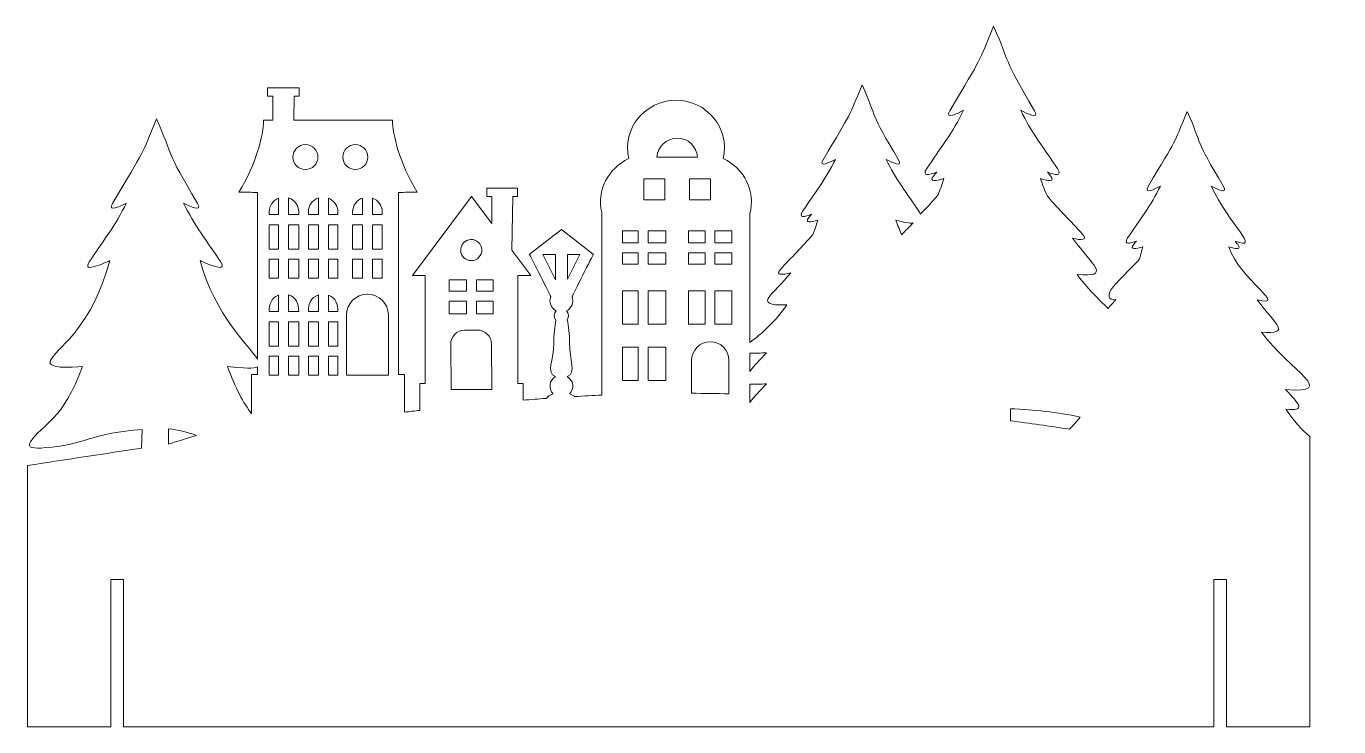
# Model space of a CAD drawing. Header units: inches. Extents: x 624 to 1248, y -548 to -374.
# Drawn here: x 936.4 to 1248.4, y -547.5 to -380.9 of the extents above; entities that cross this region are included whole.
import ezdxf

# ---------------------------------------------------------------- set-up
doc = ezdxf.new("R2010")
doc.units = ezdxf.units.IN
doc.header["$MEASUREMENT"] = 0
doc.layers.add('_U+0421_U+043B_U+043E_U+0439 1', color=7, linetype='Continuous')

# ---------------------------------------------------------------- blocks, each defined once
blk = doc.blocks.new('block 9')
at = {"layer": '_U+0421_U+043B_U+043E_U+0439 1', "color": 1, "lineweight": 5, "true_color": 0xff0000}
for points in [[(1083.23, -417.18), (1088.21, -417.18), (1088.21, -422.16), (1083.23, -422.16), (1083.23, -417.18)], [(1099.06, -417.18), (1099.06, -422.16), (1094.08, -422.16), (1094.08, -417.18), (1099.06, -417.18)], [(996.35, -433.87), (994.17, -433.87), (994.17, -428.07), (996.35, -428.07), (996.35, -433.87)], [(1001.2, -433.87), (998.77, -433.87), (998.77, -428.07), (1001.2, -428.07), (1001.2, -433.87)], [(1005.87, -433.87), (1003.48, -433.87), (1003.48, -428.07), (1005.87, -428.07), (1005.87, -433.87)], [(1010.5, -433.87), (1008.28, -433.87), (1008.28, -428.07), (1010.5, -428.07), (1010.5, -433.87)], [(1014.01, -433.87), (1014.01, -428.07), (1016.33, -428.07), (1016.33, -433.87), (1014.01, -433.87)], [(1018.74, -428.07), (1021.03, -428.07), (1021.03, -433.87), (1018.74, -433.87), (1018.74, -428.07)], [(1081.91, -432.38), (1078.12, -432.38), (1078.12, -429.55), (1081.91, -429.55), (1081.91, -432.38)], [(1088.44, -432.38), (1084.26, -432.38), (1084.26, -429.55), (1088.44, -429.55), (1088.44, -432.38)], [(1093.85, -432.38), (1093.85, -429.55), (1097.76, -429.55), (1097.76, -432.38), (1093.85, -432.38)], [(1104.17, -432.38), (1100.12, -432.38), (1100.12, -429.55), (1104.17, -429.55), (1104.17, -432.38)], [(996.35, -440.76), (994.17, -440.76), (994.17, -436.28), (996.35, -436.28), (996.35, -440.76)], [(1001.2, -440.76), (998.77, -440.76), (998.77, -436.28), (1001.2, -436.28), (1001.2, -440.76)], [(1005.87, -440.76), (1003.48, -440.76), (1003.48, -436.28), (1005.87, -436.28), (1005.87, -440.76)], [(1010.5, -440.76), (1008.28, -440.76), (1008.28, -436.28), (1010.5, -436.28), (1010.5, -440.76)], [(1016.33, -436.28), (1016.33, -440.76), (1014.01, -440.76), (1014.01, -436.28), (1016.33, -436.28)], [(1018.74, -436.28), (1021.03, -436.28), (1021.03, -440.76), (1018.74, -440.76), (1018.74, -436.28)], [(1062.25, -441.17), (1059.23, -435.14), (1062.25, -435.14), (1062.25, -441.17)], [(1065.07, -435.14), (1068.02, -435.14), (1065.07, -441.04), (1065.07, -435.14)], [(1081.91, -437.46), (1078.12, -437.46), (1078.12, -434.74), (1081.91, -434.74), (1081.91, -437.46)], [(1088.44, -437.46), (1084.26, -437.46), (1084.26, -434.74), (1088.44, -434.74), (1088.44, -437.46)], [(1097.76, -434.74), (1097.76, -437.46), (1093.85, -437.46), (1093.85, -434.74), (1097.76, -434.74)], [(1104.17, -437.46), (1100.12, -437.46), (1100.12, -434.74), (1104.17, -434.74), (1104.17, -437.46)], [(1036.97, -441.2), (1041.07, -441.2), (1041.07, -443.87), (1036.97, -443.87), (1036.97, -441.2)], [(1047.44, -443.87), (1043.42, -443.87), (1043.42, -441.2), (1047.44, -441.2), (1047.44, -443.87)], [(1081.91, -451.7), (1078.12, -451.7), (1078.12, -443.78), (1081.91, -443.78), (1081.91, -451.7)], [(1088.44, -451.7), (1084.26, -451.7), (1084.26, -443.78), (1088.44, -443.78), (1088.44, -451.7)], [(1093.85, -443.78), (1097.76, -443.78), (1097.76, -451.7), (1093.85, -451.7), (1093.85, -443.78)], [(1104.17, -451.7), (1100.12, -451.7), (1100.12, -443.78), (1104.17, -443.78), (1104.17, -451.7)], [(1036.97, -446.23), (1041.07, -446.23), (1041.07, -449.28), (1036.97, -449.28), (1036.97, -446.23)], [(1047.44, -449.28), (1043.42, -449.28), (1043.42, -446.23), (1047.44, -446.23), (1047.44, -449.28)], [(996.35, -456.94), (994.17, -456.94), (994.17, -451.15), (996.35, -451.15), (996.35, -456.94)], [(1001.2, -456.94), (998.77, -456.94), (998.77, -451.15), (1001.2, -451.15), (1001.2, -456.94)], [(1005.87, -456.94), (1003.48, -456.94), (1003.48, -451.15), (1005.87, -451.15), (1005.87, -456.94)], [(1010.5, -456.94), (1008.28, -456.94), (1008.28, -451.15), (1010.5, -451.15), (1010.5, -456.94)], [(1081.91, -465.13), (1078.12, -465.13), (1078.12, -457.21), (1081.91, -457.21), (1081.91, -465.13)], [(1088.44, -465.13), (1084.26, -465.13), (1084.26, -457.21), (1088.44, -457.21), (1088.44, -465.13)], [(996.35, -463.83), (994.17, -463.83), (994.17, -459.36), (996.35, -459.36), (996.35, -463.83)], [(1001.2, -463.83), (998.77, -463.83), (998.77, -459.36), (1001.2, -459.36), (1001.2, -463.83)], [(1005.87, -463.83), (1003.48, -463.83), (1003.48, -459.36), (1005.87, -459.36), (1005.87, -463.83)], [(1010.5, -463.83), (1008.28, -463.83), (1008.28, -459.36), (1010.5, -459.36), (1010.5, -463.83)]]:
    blk.add_lwpolyline(points, dxfattribs=at)
for points, knots in [([(1241.5, -547.51), (1241.5, -546.9), (1241.49, -479.2), (1241.49, -478.48), (1239.66, -476.85), (1237.73, -474.8), (1235.85, -471.96), (1240.72, -472.46), (1239.07, -470.78), (1235.75, -467.31), (1248.39, -468.14), (1237.09, -463.17), (1230, -453.61), (1237.12, -454.16), (1233.69, -452.15), (1229.02, -445.94), (1236.6, -447.73), (1224.9, -441.24), (1222.25, -433.34), (1223.9, -433.85), (1225.51, -434.12), (1224.37, -432.73), (1224.15, -432.46), (1223.94, -432.21), (1223.74, -431.96), (1230.16, -434.37), (1222.41, -428.1), (1218.08, -418.89), (1219.32, -419.58), (1222.17, -420.94), (1220.99, -418.97), (1214.08, -407.35), (1216.05, -409.46), (1212.37, -401.11), (1209.09, -409.16), (1210.04, -407.27), (1203.08, -418.97), (1201.91, -420.94), (1204.76, -419.58), (1206, -418.89), (1203.87, -423.41), (1200.81, -427.29), (1198.22, -431.23), (1197.1, -432.93), (1198.77, -432.55), (1200.34, -431.95), (1200.13, -432.21), (1199.93, -432.46), (1199.71, -432.73), (1198.57, -434.12), (1200.19, -433.85), (1201.85, -433.33), (1200.28, -438.27), (1202.69, -434.15), (1194.8, -442.85), (1193.39, -444.42), (1193.41, -446.36), (1195.4, -445.86), (1194.77, -446.64), (1194.16, -447.33), (1193.58, -447.97), (1191.26, -445.82), (1188.62, -443.16), (1186.21, -439.92), (1194.22, -440.53), (1190.37, -438.27), (1185.11, -431.29), (1187.18, -431.77), (1188.9, -431.87), (1187.4, -430.21), (1184.75, -427.29), (1181.79, -424.39), (1179.13, -421.3), (1178.54, -419.99), (1177.99, -418.59), (1177.5, -417.11), (1179.35, -417.69), (1181.15, -417.98), (1179.87, -416.42), (1179.63, -416.13), (1179.39, -415.84), (1179.16, -415.56), (1180.94, -416.22), (1182.8, -416.66), (1181.55, -414.74), (1178.63, -410.31), (1175.19, -405.95), (1172.8, -400.86), (1174.2, -401.64), (1177.4, -403.16), (1176.08, -400.95), (1168.3, -387.87), (1170.51, -390.25), (1166.37, -380.86), (1162.68, -389.91), (1163.76, -387.78), (1155.93, -400.95), (1154.61, -403.16), (1157.81, -401.64), (1159.21, -400.86), (1156.82, -405.95), (1153.37, -410.31), (1150.46, -414.74), (1149.2, -416.66), (1151.07, -416.22), (1152.84, -415.56), (1152.61, -415.84), (1152.38, -416.12), (1152.13, -416.42), (1150.85, -417.99), (1152.67, -417.69), (1154.54, -417.1), (1154.1, -418.49), (1153.64, -419.78), (1153.16, -420.97), (1151.81, -422.56), (1150.38, -424.09), (1148.94, -425.6), (1148.91, -425.42), (1148.8, -425.18), (1148.6, -424.88), (1146, -420.94), (1142.95, -417.06), (1140.82, -412.54), (1142.06, -413.24), (1144.91, -414.59), (1143.74, -412.62), (1136.83, -401), (1138.79, -403.11), (1135.11, -394.76), (1131.83, -402.81), (1132.78, -400.91), (1125.82, -412.62), (1124.65, -414.59), (1127.5, -413.24), (1128.74, -412.54), (1126.61, -417.06), (1123.55, -420.94), (1120.96, -424.88), (1119.84, -426.59), (1121.51, -426.2), (1123.08, -425.6), (1122.88, -425.86), (1122.67, -426.11), (1122.45, -426.38), (1121.31, -427.77), (1122.93, -427.5), (1124.59, -426.98), (1124.2, -428.21), (1123.79, -429.36), (1123.36, -430.42), (1120.94, -433.28), (1118.2, -435.94), (1115.76, -438.64), (1114.35, -440.2), (1116.16, -440.01), (1118.14, -439.5), (1115.94, -442.25), (1113.94, -443.89), (1112.81, -445.59), (1111.8, -447.1), (1114.81, -447.27), (1117.24, -447.13), (1114.27, -451.46), (1111.05, -454.09), (1108.43, -456.1), (1108.43, -456.1), (1108.43, -425.49), (1108.43, -425.49), (1109.83, -420.08), (1107.08, -414.62), (1102.08, -412.36), (1103.77, -405.14), (1098.18, -398.46), (1090.87, -398.46), (1083.55, -398.46), (1077.97, -405.15), (1079.65, -412.36), (1074.65, -414.62), (1072.05, -419.98), (1073.2, -425.08), (1073.2, -425.08), (1073.2, -468.61), (1073.2, -468.61), (1071.1, -468.71), (1068.97, -468.82), (1066.81, -468.95), (1066.48, -468.7), (1066.06, -468.49), (1065.57, -468.34), (1066.8, -467.1), (1066.53, -465.05), (1064.99, -464.17), (1067.29, -463.38), (1065.56, -460.18), (1065.56, -456.29), (1065.56, -454.11), (1065.36, -452.13), (1065.03, -450.67), (1065.47, -450.03), (1065.43, -449.16), (1064.87, -448.56), (1066.09, -447.93), (1066.66, -446.48), (1066.16, -445.18), (1066.24, -445.02), (1071.11, -435.14), (1071.28, -435.14), (1071.28, -435.14), (1063.63, -429.23), (1063.63, -429.23), (1063.63, -429.23), (1055.98, -435.14), (1055.98, -435.14), (1056.15, -435.14), (1061.02, -445.02), (1061.1, -445.18), (1060.59, -446.48), (1061.16, -447.93), (1062.39, -448.56), (1061.81, -449.18), (1061.76, -450.12), (1062.33, -450.8), (1062.02, -452.24), (1061.83, -454.17), (1061.83, -456.29), (1061.83, -460.14), (1059.88, -463.41), (1062.24, -464.19), (1060.72, -465.08), (1060.46, -467.11), (1061.69, -468.34), (1060.92, -468.58), (1060.32, -468.95), (1059.99, -469.4), (1058.2, -469.53), (1056.39, -469.67), (1054.55, -469.82), (1054.55, -469.82), (1054.55, -465.82), (1054.55, -465.82), (1054.55, -465.82), (1053.28, -465.82), (1053.28, -465.82), (1053.28, -465.82), (1053.28, -440.14), (1053.28, -440.14), (1053.28, -440.14), (1056.35, -440.14), (1056.35, -440.14), (1056.35, -440.14), (1051.88, -434.16), (1051.88, -434.16), (1051.88, -434.16), (1052.08, -421.4), (1052.08, -421.4), (1052.08, -421.4), (1053.19, -421.4), (1053.19, -421.4), (1053.19, -421.4), (1053.19, -419.4), (1053.19, -419.4), (1053.19, -419.4), (1045.89, -419.4), (1045.89, -419.4), (1045.89, -419.4), (1045.89, -421.4), (1045.89, -421.4), (1045.89, -421.4), (1047.09, -421.4), (1047.09, -421.4), (1047.09, -421.4), (1047.09, -427.77), (1047.09, -427.77), (1047.09, -427.77), (1042.27, -421.34), (1042.27, -421.34), (1042.27, -421.34), (1028.2, -440.14), (1028.2, -440.14), (1028.2, -440.14), (1031.27, -440.14), (1031.27, -440.14), (1031.27, -440.14), (1031.27, -465.82), (1031.27, -465.82), (1031.27, -465.82), (1030, -465.82), (1030, -465.82), (1030, -465.82), (1030, -472.25), (1030, -472.25), (1028.79, -472.38), (1027.58, -472.52), (1026.35, -472.67), (1026.35, -472.67), (1026.36, -463.69), (1026.36, -463.69), (1026.36, -463.69), (1024.92, -463.69), (1024.92, -463.69), (1024.92, -463.69), (1024.92, -420.42), (1024.92, -420.42), (1026.41, -420.39), (1027.89, -420.29), (1029.37, -420.33), (1025.18, -413.59), (1023.49, -406.48), (1023.49, -403.23), (1023.49, -403.23), (1000.04, -403.23), (1000.04, -403.23), (1000.04, -403.23), (1000.12, -397.53), (1000.12, -397.53), (1000.12, -397.53), (1001.26, -397.53), (1001.26, -397.53), (1001.26, -397.53), (1001.26, -395.48), (1001.26, -395.48), (1001.26, -395.48), (993.78, -395.48), (993.78, -395.48), (993.78, -395.48), (993.78, -397.53), (993.78, -397.53), (993.78, -397.53), (995.01, -397.53), (995.01, -397.53), (995.01, -397.53), (995.01, -403.23), (995.01, -403.23), (995.01, -403.23), (992.85, -403.23), (992.85, -403.23), (992.85, -406.82), (991, -413.85), (986.96, -420.33), (988.45, -420.29), (989.93, -420.39), (991.41, -420.42), (991.41, -420.42), (991.41, -460.07), (991.41, -460.07), (989.39, -456.85), (981.29, -449.68), (977.76, -436.64), (978.18, -436.74), (984.69, -440.02), (982.6, -436.84), (979.68, -432.39), (976.23, -428.02), (973.83, -422.92), (975.23, -423.71), (978.45, -425.23), (977.12, -423.01), (969.33, -409.91), (971.54, -412.29), (967.39, -402.87), (963.69, -411.95), (964.77, -409.81), (956.92, -423.01), (955.6, -425.23), (958.81, -423.71), (960.21, -422.92), (957.81, -428.02), (954.36, -432.39), (951.44, -436.84), (949.35, -440.02), (955.86, -436.74), (956.28, -436.64), (952.02, -452.37), (944.94, -456.16), (942.25, -460.19), (940.75, -462.42), (947.21, -462.08), (949.77, -461.79), (945.28, -474.59), (940.17, -475.58), (937.41, -479.7), (936.43, -481.18), (938.17, -481.43), (940.99, -481.1), (949.51, -480.71), (952.52, -477.41), (963.97, -476.82), (963.97, -476.82), (963.83, -481.24), (963.83, -481.24), (955.3, -482.52), (946.28, -483.89), (936.7, -485.36), (936.7, -485.36), (936.7, -547.51), (936.7, -547.51), (936.7, -547.51), (956.51, -547.51), (956.51, -547.51), (956.51, -547.51), (956.51, -512.51), (956.51, -512.51), (956.51, -512.51), (959.51, -512.51), (959.51, -512.51), (959.51, -512.51), (959.51, -547.51), (959.51, -547.51), (959.51, -547.51), (1218.68, -547.51), (1218.68, -547.51), (1218.68, -547.51), (1218.68, -512.51), (1218.68, -512.51), (1218.68, -512.51), (1221.68, -512.51), (1221.68, -512.51), (1221.68, -512.51), (1221.68, -547.51), (1221.68, -547.51), (1221.68, -547.51), (1241.5, -547.51), (1241.5, -547.51)], [0, 0, 0, 0, 1, 1, 1, 2, 2, 2, 3, 3, 3, 4, 4, 4, 5, 5, 5, 6, 6, 6, 7, 7, 7, 8, 8, 8, 9, 9, 9, 10, 10, 10, 11, 11, 11, 12, 12, 12, 13, 13, 13, 14, 14, 14, 15, 15, 15, 16, 16, 16, 17, 17, 17, 18, 18, 18, 19, 19, 19, 20, 20, 20, 21, 21, 21, 22, 22, 22, 23, 23, 23, 24, 24, 24, 25, 25, 25, 26, 26, 26, 27, 27, 27, 28, 28, 28, 29, 29, 29, 30, 30, 30, 31, 31, 31, 32, 32, 32, 33, 33, 33, 34, 34, 34, 35, 35, 35, 36, 36, 36, 37, 37, 37, 38, 38, 38, 39, 39, 39, 40, 40, 40, 41, 41, 41, 42, 42, 42, 43, 43, 43, 44, 44, 44, 45, 45, 45, 46, 46, 46, 47, 47, 47, 48, 48, 48, 49, 49, 49, 50, 50, 50, 51, 51, 51, 52, 52, 52, 53, 53, 53, 54, 54, 54, 55, 55, 55, 56, 56, 56, 57, 57, 57, 58, 58, 58, 59, 59, 59, 60, 60, 60, 61, 61, 61, 62, 62, 62, 63, 63, 63, 64, 64, 64, 65, 65, 65, 66, 66, 66, 67, 67, 67, 68, 68, 68, 69, 69, 69, 70, 70, 70, 71, 71, 71, 72, 72, 72, 73, 73, 73, 74, 74, 74, 75, 75, 75, 76, 76, 76, 77, 77, 77, 78, 78, 78, 79, 79, 79, 80, 80, 80, 81, 81, 81, 82, 82, 82, 83, 83, 83, 84, 84, 84, 85, 85, 85, 86, 86, 86, 87, 87, 87, 88, 88, 88, 89, 89, 89, 90, 90, 90, 91, 91, 91, 92, 92, 92, 93, 93, 93, 94, 94, 94, 95, 95, 95, 96, 96, 96, 97, 97, 97, 98, 98, 98, 99, 99, 99, 100, 100, 100, 101, 101, 101, 102, 102, 102, 103, 103, 103, 104, 104, 104, 105, 105, 105, 106, 106, 106, 107, 107, 107, 108, 108, 108, 109, 109, 109, 110, 110, 110, 111, 111, 111, 112, 112, 112, 113, 113, 113, 114, 114, 114, 115, 115, 115, 116, 116, 116, 117, 117, 117, 118, 118, 118, 119, 119, 119, 120, 120, 120, 121, 121, 121, 122, 122, 122, 123, 123, 123, 124, 124, 124, 125, 125, 125, 126, 126, 126, 127, 127, 127, 128, 128, 128, 129, 129, 129, 130, 130, 130, 131, 131, 131, 132, 132, 132, 133, 133, 133, 134, 134, 134, 135, 135, 135, 136, 136, 136, 137, 137, 137, 138, 138, 138, 139, 139, 139, 140, 140, 140, 141, 141, 141, 141]), ([(1091.11, -407.48), (1093.69, -407.46), (1095.82, -409.47), (1095.98, -412.02), (1095.98, -412.02), (1086.31, -412.02), (1086.31, -412.02), (1086.47, -409.51), (1088.55, -407.51), (1091.11, -407.48)], [0, 0, 0, 0, 1, 1, 1, 2, 2, 2, 3, 3, 3, 3]), ([(999.83, -411.99), (999.83, -410.35), (1001.16, -409.03), (1002.79, -409.03), (1004.43, -409.03), (1005.76, -410.35), (1005.76, -411.99), (1005.76, -413.63), (1004.43, -414.95), (1002.79, -414.95), (1001.16, -414.95), (999.83, -413.63), (999.83, -411.99)], [0, 0, 0, 0, 1, 1, 1, 2, 2, 2, 3, 3, 3, 4, 4, 4, 4]), ([(1014.65, -409.03), (1016.28, -409.03), (1017.61, -410.35), (1017.61, -411.99), (1017.61, -413.63), (1016.28, -414.95), (1014.65, -414.95), (1013.01, -414.95), (1011.68, -413.63), (1011.68, -411.99), (1011.68, -410.35), (1013.01, -409.03), (1014.65, -409.03)], [0, 0, 0, 0, 1, 1, 1, 2, 2, 2, 3, 3, 3, 4, 4, 4, 4]), ([(996.35, -425.66), (996.35, -425.66), (994.17, -425.66), (994.17, -425.66), (994.17, -425.66), (994.17, -425.03), (994.17, -425.03), (994.17, -423.56), (995.07, -422.31), (996.35, -421.78), (996.35, -421.78), (996.35, -425.66), (996.35, -425.66)], [0, 0, 0, 0, 1, 1, 1, 2, 2, 2, 3, 3, 3, 4, 4, 4, 4]), ([(1001.2, -425.66), (1001.2, -425.66), (998.77, -425.66), (998.77, -425.66), (998.77, -425.66), (998.77, -421.69), (998.77, -421.69), (1000.18, -422.15), (1001.2, -423.47), (1001.2, -425.03), (1001.2, -425.03), (1001.2, -425.66), (1001.2, -425.66)], [0, 0, 0, 0, 1, 1, 1, 2, 2, 2, 3, 3, 3, 4, 4, 4, 4]), ([(1005.87, -425.66), (1005.87, -425.66), (1003.48, -425.66), (1003.48, -425.66), (1003.48, -425.66), (1003.48, -425.03), (1003.48, -425.03), (1003.48, -423.48), (1004.48, -422.17), (1005.87, -421.7), (1005.87, -421.7), (1005.87, -425.66), (1005.87, -425.66)], [0, 0, 0, 0, 1, 1, 1, 2, 2, 2, 3, 3, 3, 4, 4, 4, 4]), ([(1010.5, -425.66), (1010.5, -425.66), (1008.28, -425.66), (1008.28, -425.66), (1008.28, -425.66), (1008.28, -421.77), (1008.28, -421.77), (1009.58, -422.28), (1010.5, -423.55), (1010.5, -425.03), (1010.5, -425.03), (1010.5, -425.66), (1010.5, -425.66)], [0, 0, 0, 0, 1, 1, 1, 2, 2, 2, 3, 3, 3, 4, 4, 4, 4]), ([(1014.01, -425.66), (1014.01, -425.66), (1014.01, -425.03), (1014.01, -425.03), (1014.01, -423.51), (1014.98, -422.22), (1016.33, -421.73), (1016.33, -421.73), (1016.33, -425.66), (1016.33, -425.66), (1016.33, -425.66), (1014.01, -425.66), (1014.01, -425.66)], [0, 0, 0, 0, 1, 1, 1, 2, 2, 2, 3, 3, 3, 4, 4, 4, 4]), ([(1018.74, -421.74), (1020.08, -422.24), (1021.03, -423.52), (1021.03, -425.03), (1021.03, -425.03), (1021.03, -425.66), (1021.03, -425.66), (1021.03, -425.66), (1018.74, -425.66), (1018.74, -425.66), (1018.74, -425.66), (1018.74, -421.74), (1018.74, -421.74)], [0, 0, 0, 0, 1, 1, 1, 2, 2, 2, 3, 3, 3, 4, 4, 4, 4]), ([(1144.48, -430.45), (1144.01, -429.33), (1143.57, -428.17), (1143.15, -426.99), (1144.85, -427.5), (1146.53, -427.86), (1147.27, -427.63), (1146.33, -428.57), (1145.4, -429.51), (1144.48, -430.45)], [0, 0, 0, 0, 1, 1, 1, 2, 2, 2, 3, 3, 3, 3]), ([(1040.07, -432.77), (1040.81, -431.59), (1042.36, -431.23), (1043.54, -431.96), (1044.72, -432.7), (1045.08, -434.25), (1044.34, -435.43), (1043.6, -436.61), (1042.05, -436.97), (1040.87, -436.23), (1039.7, -435.5), (1039.34, -433.94), (1040.07, -432.77)], [0, 0, 0, 0, 1, 1, 1, 2, 2, 2, 3, 3, 3, 4, 4, 4, 4]), ([(996.35, -448.74), (996.35, -448.74), (994.17, -448.74), (994.17, -448.74), (994.17, -446.96), (994.64, -445.56), (996.35, -444.85), (996.35, -444.85), (996.35, -448.74), (996.35, -448.74)], [0, 0, 0, 0, 1, 1, 1, 2, 2, 2, 3, 3, 3, 3]), ([(998.77, -448.74), (998.77, -448.74), (998.77, -444.76), (998.77, -444.76), (1000.61, -445.36), (1001.2, -446.83), (1001.2, -448.74), (1001.2, -448.74), (998.77, -448.74), (998.77, -448.74)], [0, 0, 0, 0, 1, 1, 1, 2, 2, 2, 3, 3, 3, 3]), ([(1005.87, -448.74), (1005.87, -448.74), (1003.48, -448.74), (1003.48, -448.74), (1003.48, -446.83), (1004.06, -445.38), (1005.87, -444.77), (1005.87, -444.77), (1005.87, -448.74), (1005.87, -448.74)], [0, 0, 0, 0, 1, 1, 1, 2, 2, 2, 3, 3, 3, 3]), ([(1008.28, -448.74), (1008.28, -448.74), (1008.28, -444.84), (1008.28, -444.84), (1010.02, -445.53), (1010.5, -446.95), (1010.5, -448.74), (1010.5, -448.74), (1008.28, -448.74), (1008.28, -448.74)], [0, 0, 0, 0, 1, 1, 1, 2, 2, 2, 3, 3, 3, 3]), ([(1022.49, -463.83), (1022.49, -463.83), (1012.55, -463.83), (1012.55, -463.83), (1012.55, -463.83), (1012.55, -449.56), (1012.55, -449.56), (1012.55, -446.81), (1014.77, -444.59), (1017.52, -444.59), (1020.26, -444.59), (1022.49, -446.81), (1022.49, -449.56), (1022.49, -449.56), (1022.49, -463.83), (1022.49, -463.83)], [0, 0, 0, 0, 1, 1, 1, 2, 2, 2, 3, 3, 3, 4, 4, 4, 5, 5, 5, 5]), ([(1037.4, -467.25), (1037.4, -467.25), (1037.31, -456.49), (1037.31, -456.49), (1037.3, -454.67), (1038.76, -453.18), (1040.59, -453.16), (1040.59, -453.16), (1043.68, -453.13), (1043.68, -453.13), (1045.5, -453.12), (1046.99, -454.59), (1047.01, -456.41), (1047.01, -456.41), (1047.1, -467.25), (1047.1, -467.25), (1047.1, -467.25), (1037.4, -467.25), (1037.4, -467.25)], [0, 0, 0, 0, 1, 1, 1, 2, 2, 2, 3, 3, 3, 4, 4, 4, 5, 5, 5, 6, 6, 6, 6]), ([(1103.46, -468.32), (1100.5, -468.24), (1097.54, -468.19), (1094.56, -468.17), (1094.56, -468.17), (1094.56, -460.37), (1094.56, -460.37), (1094.56, -457.91), (1096.56, -455.92), (1099.01, -455.92), (1101.47, -455.92), (1103.46, -457.91), (1103.46, -460.37), (1103.46, -460.37), (1103.46, -468.32), (1103.46, -468.32)], [0, 0, 0, 0, 1, 1, 1, 2, 2, 2, 3, 3, 3, 4, 4, 4, 5, 5, 5, 5]), ([(1108.43, -462.99), (1108.43, -462.99), (1108.43, -458.63), (1108.43, -458.63), (1109.73, -458.65), (1111.09, -458.61), (1112.34, -458.55), (1110.84, -460.15), (1109.5, -461.52), (1108.43, -462.99)], [0, 0, 0, 0, 1, 1, 1, 2, 2, 2, 3, 3, 3, 3]), ([(991.41, -463.69), (991.41, -463.69), (989.98, -463.69), (989.98, -463.69), (989.98, -463.69), (989.98, -473.09), (989.98, -473.09), (988.07, -470.47), (986.09, -466.96), (984.27, -461.79), (988.36, -462.25), (990.54, -462.32), (991.41, -461.89), (991.41, -461.89), (991.41, -463.69), (991.41, -463.69)], [0, 0, 0, 0, 1, 1, 1, 2, 2, 2, 3, 3, 3, 4, 4, 4, 5, 5, 5, 5]), ([(1108.43, -470.37), (1108.43, -470.37), (1108.43, -466.01), (1108.43, -466.01), (1109.73, -466.03), (1111.09, -465.99), (1112.34, -465.93), (1110.84, -467.53), (1109.5, -468.89), (1108.43, -470.37)], [0, 0, 0, 0, 1, 1, 1, 2, 2, 2, 3, 3, 3, 3]), ([(1184.42, -476.71), (1179.56, -476), (1174.89, -475.32), (1170.39, -474.7), (1170.39, -474.7), (1170.39, -471.84), (1170.39, -471.84), (1175.96, -472.05), (1181.5, -472.67), (1186.91, -473.82), (1186.08, -474.91), (1185.25, -475.86), (1184.42, -476.71)], [0, 0, 0, 0, 1, 1, 1, 2, 2, 2, 3, 3, 3, 4, 4, 4, 4]), ([(970.21, -480.29), (970.21, -480.29), (970.21, -476.6), (970.21, -476.6), (972.46, -476.85), (974.7, -477.36), (976.93, -478.19), (974.72, -478.87), (972.49, -479.58), (970.21, -480.29)], [0, 0, 0, 0, 1, 1, 1, 2, 2, 2, 3, 3, 3, 3])]:
    blk.add_open_spline(points, degree=3, knots=knots, dxfattribs=at)
blk = doc.blocks.new('block 8')
at = {"layer": '_U+0421_U+043B_U+043E_U+0439 1'}
blk.add_blockref('block 9', (0, 0), dxfattribs=at)

msp = doc.modelspace()

# ---------------------------------------------------------------- block references
at = {"layer": '_U+0421_U+043B_U+043E_U+0439 1'}
msp.add_blockref('block 8', (0, 0), dxfattribs=at)

doc.saveas('drawing.dxf')
